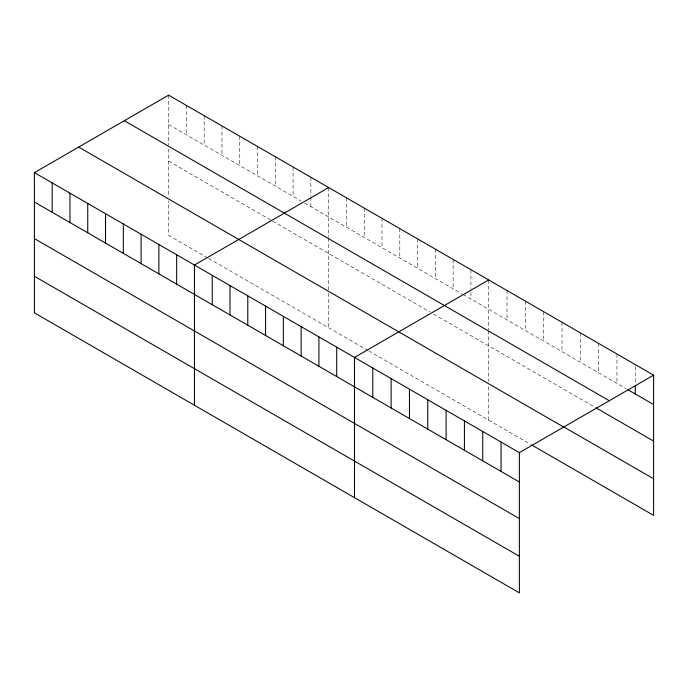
<?xml version="1.0" encoding="UTF-8"?>
<svg xmlns="http://www.w3.org/2000/svg" width="688" height="688" viewBox="0 0 688 688"><rect width="100%" height="100%" fill="white"/><g stroke="black" fill="none" stroke-linecap="round" stroke-linejoin="round"><path stroke-width="0.52" stroke-dasharray="3.44 2.58" d="M168.62 124.528L301.103 201.016M304.655 203.063L462.035 293.931M462.921 294.438L626.114 388.66M168.62 161.104L271.76 220.65M272.646 221.158L430.026 312.025M433.578 314.072L594.974 407.253M207.742 257.948L168.62 235.356L168.62 200.819M208.627 258.456L367.788 350.347M368.673 350.863L530.844 444.491M635.282 366.67L635.282 384.506M616.955 353.993L616.955 383.371M598.637 343.415L598.637 372.793M580.311 332.837L580.311 362.215M561.993 322.259L561.993 351.637M543.675 311.681L543.675 341.059M525.348 301.103L525.348 330.481M507.03 290.525L507.03 319.903M488.704 279.947L488.704 329.647M488.704 330.661L488.704 381.496M488.704 386.63L488.704 420.162M470.927 269.679L470.927 288.564M470.927 292.761L470.927 299.056M453.143 259.419L453.143 288.797M435.358 249.151L435.358 278.528M417.573 238.882L417.573 268.26M399.797 228.614L399.797 257.991M382.012 218.345L382.012 247.723M364.227 208.086L364.227 237.463M346.442 197.817L346.442 227.195M328.666 187.549L328.666 237.248M328.666 238.263L328.666 290.138M328.666 293.217L328.666 327.763M310.881 177.28L310.881 196.166M310.881 197.215L310.881 206.658M293.097 167.012L293.097 196.39M275.312 156.752L275.312 186.13M257.536 146.484L257.536 175.861M239.751 136.215L239.751 165.593M221.966 125.947L221.966 155.325M204.181 115.679L204.181 145.056M186.405 105.419L186.405 134.796M168.62 95.15L168.62 144.85M168.62 148.909L168.62 196.691"/><path stroke-width="1.03" d="M34.4 172.636L519.38 452.644L519.38 592.85L34.4 312.851L34.4 172.636L168.62 95.15L653.6 375.149L653.6 515.364L531.764 445.016M328.666 187.549L194.446 265.043L194.446 405.249M488.704 279.947L354.483 357.442L354.483 497.648M519.38 452.644L653.6 375.149M627.946 389.718L653.6 404.527M124.33 120.718L609.31 400.726M595.885 407.786L653.6 441.103M563.825 426.956L653.6 478.788M78.69 147.069L563.67 427.067M34.4 202.014L519.38 482.021M34.4 238.59L519.38 518.597M34.4 276.275L519.38 556.274M635.282 385.555L635.282 393.949M501.062 442.066L501.062 471.443M482.735 431.488L482.735 460.865M464.417 420.91L464.417 450.287M446.099 410.332L446.099 439.709M427.773 399.754L427.773 429.131M409.455 389.176L409.455 418.553M391.128 378.598L391.128 407.975M372.81 368.02L372.81 397.397M336.707 347.173L336.707 376.551M318.922 336.905L318.922 366.283M301.138 326.637L301.138 356.014M283.353 316.377L283.353 345.754M265.577 306.108L265.577 335.486M247.792 295.84L247.792 325.218M230.007 285.572L230.007 314.949M212.222 275.303L212.222 304.681M176.661 254.775L176.661 284.153M158.876 244.507L158.876 273.884M141.092 234.238L141.092 263.616M123.315 223.97L123.315 253.347M105.531 213.71L105.531 243.088M87.746 203.442L87.746 232.819M69.961 193.173L69.961 222.551M52.185 182.905L52.185 212.282"/></g></svg>
